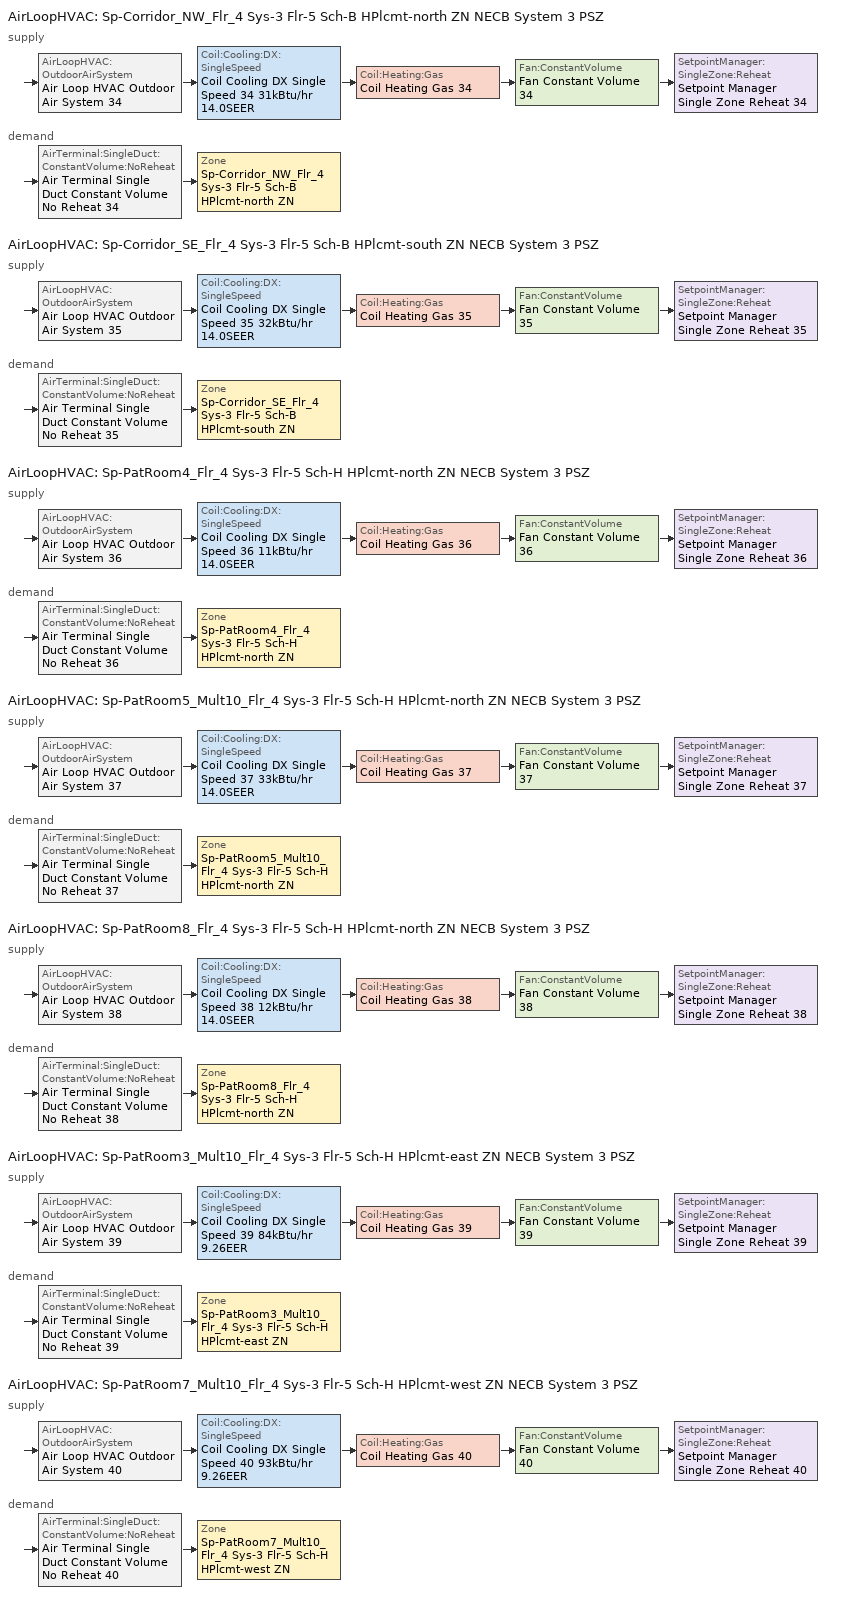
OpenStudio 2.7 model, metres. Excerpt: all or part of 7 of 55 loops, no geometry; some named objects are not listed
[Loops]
AirLoopHVAC 'Sp-Corridor_NW_Flr_4 Sys-3 Flr-5 Sch-B HPlcmt-north ZN NECB System 3 PSZ'
 supply: AirLoopHVAC:OutdoorAirSystem 'Air Loop HVAC Outdoor Air System 34' > Coil:Cooling:DX:SingleSpeed 'Coil Cooling DX Single Speed 34 31kBtu/hr 14.0SEER' > Coil:Heating:Gas 'Coil Heating Gas 34' > Fan:ConstantVolume 'Fan Constant Volume 34' > SetpointManager:SingleZone:Reheat 'Setpoint Manager Single Zone Reheat 34'
 demand: AirTerminal:SingleDuct:ConstantVolume:NoReheat 'Air Terminal Single Duct Constant Volume No Reheat 34' > Zone 'Sp-Corridor_NW_Flr_4 Sys-3 Flr-5 Sch-B HPlcmt-north ZN'
AirLoopHVAC 'Sp-Corridor_SE_Flr_4 Sys-3 Flr-5 Sch-B HPlcmt-south ZN NECB System 3 PSZ'
 supply: AirLoopHVAC:OutdoorAirSystem 'Air Loop HVAC Outdoor Air System 35' > Coil:Cooling:DX:SingleSpeed 'Coil Cooling DX Single Speed 35 32kBtu/hr 14.0SEER' > Coil:Heating:Gas 'Coil Heating Gas 35' > Fan:ConstantVolume 'Fan Constant Volume 35' > SetpointManager:SingleZone:Reheat 'Setpoint Manager Single Zone Reheat 35'
 demand: AirTerminal:SingleDuct:ConstantVolume:NoReheat 'Air Terminal Single Duct Constant Volume No Reheat 35' > Zone 'Sp-Corridor_SE_Flr_4 Sys-3 Flr-5 Sch-B HPlcmt-south ZN'
AirLoopHVAC 'Sp-PatRoom4_Flr_4 Sys-3 Flr-5 Sch-H HPlcmt-north ZN NECB System 3 PSZ'
 supply: AirLoopHVAC:OutdoorAirSystem 'Air Loop HVAC Outdoor Air System 36' > Coil:Cooling:DX:SingleSpeed 'Coil Cooling DX Single Speed 36 11kBtu/hr 14.0SEER' > Coil:Heating:Gas 'Coil Heating Gas 36' > Fan:ConstantVolume 'Fan Constant Volume 36' > SetpointManager:SingleZone:Reheat 'Setpoint Manager Single Zone Reheat 36'
 demand: AirTerminal:SingleDuct:ConstantVolume:NoReheat 'Air Terminal Single Duct Constant Volume No Reheat 36' > Zone 'Sp-PatRoom4_Flr_4 Sys-3 Flr-5 Sch-H HPlcmt-north ZN'
AirLoopHVAC 'Sp-PatRoom5_Mult10_Flr_4 Sys-3 Flr-5 Sch-H HPlcmt-north ZN NECB System 3 PSZ'
 supply: AirLoopHVAC:OutdoorAirSystem 'Air Loop HVAC Outdoor Air System 37' > Coil:Cooling:DX:SingleSpeed 'Coil Cooling DX Single Speed 37 33kBtu/hr 14.0SEER' > Coil:Heating:Gas 'Coil Heating Gas 37' > Fan:ConstantVolume 'Fan Constant Volume 37' > SetpointManager:SingleZone:Reheat 'Setpoint Manager Single Zone Reheat 37'
 demand: AirTerminal:SingleDuct:ConstantVolume:NoReheat 'Air Terminal Single Duct Constant Volume No Reheat 37' > Zone 'Sp-PatRoom5_Mult10_Flr_4 Sys-3 Flr-5 Sch-H HPlcmt-north ZN'
AirLoopHVAC 'Sp-PatRoom8_Flr_4 Sys-3 Flr-5 Sch-H HPlcmt-north ZN NECB System 3 PSZ'
 supply: AirLoopHVAC:OutdoorAirSystem 'Air Loop HVAC Outdoor Air System 38' > Coil:Cooling:DX:SingleSpeed 'Coil Cooling DX Single Speed 38 12kBtu/hr 14.0SEER' > Coil:Heating:Gas 'Coil Heating Gas 38' > Fan:ConstantVolume 'Fan Constant Volume 38' > SetpointManager:SingleZone:Reheat 'Setpoint Manager Single Zone Reheat 38'
 demand: AirTerminal:SingleDuct:ConstantVolume:NoReheat 'Air Terminal Single Duct Constant Volume No Reheat 38' > Zone 'Sp-PatRoom8_Flr_4 Sys-3 Flr-5 Sch-H HPlcmt-north ZN'
AirLoopHVAC 'Sp-PatRoom3_Mult10_Flr_4 Sys-3 Flr-5 Sch-H HPlcmt-east ZN NECB System 3 PSZ'
 supply: AirLoopHVAC:OutdoorAirSystem 'Air Loop HVAC Outdoor Air System 39' > Coil:Cooling:DX:SingleSpeed 'Coil Cooling DX Single Speed 39 84kBtu/hr 9.26EER' > Coil:Heating:Gas 'Coil Heating Gas 39' > Fan:ConstantVolume 'Fan Constant Volume 39' > SetpointManager:SingleZone:Reheat 'Setpoint Manager Single Zone Reheat 39'
 demand: AirTerminal:SingleDuct:ConstantVolume:NoReheat 'Air Terminal Single Duct Constant Volume No Reheat 39' > Zone 'Sp-PatRoom3_Mult10_Flr_4 Sys-3 Flr-5 Sch-H HPlcmt-east ZN'
AirLoopHVAC 'Sp-PatRoom7_Mult10_Flr_4 Sys-3 Flr-5 Sch-H HPlcmt-west ZN NECB System 3 PSZ'
 supply: AirLoopHVAC:OutdoorAirSystem 'Air Loop HVAC Outdoor Air System 40' > Coil:Cooling:DX:SingleSpeed 'Coil Cooling DX Single Speed 40 93kBtu/hr 9.26EER' > Coil:Heating:Gas 'Coil Heating Gas 40' > Fan:ConstantVolume 'Fan Constant Volume 40' > SetpointManager:SingleZone:Reheat 'Setpoint Manager Single Zone Reheat 40'
 demand: AirTerminal:SingleDuct:ConstantVolume:NoReheat 'Air Terminal Single Duct Constant Volume No Reheat 40' > Zone 'Sp-PatRoom7_Mult10_Flr_4 Sys-3 Flr-5 Sch-H HPlcmt-west ZN'
[Sizing:Zone] Zone Cooling Design Supply Air Temperature Input Method=SupplyAirTemperature; Zone Cooling Design Supply Air Temperature {C}=13; Zone Cooling Design Supply Air Temperature Difference {deltaC}=11.11; Zone Heating Design Supply Air Temperature Input Method=SupplyAirTemperature; Zone Heating Design Supply Air Temperature {C}=43; Zone Heating Design Supply Air Temperature Difference {deltaC}=11.11; Zone Cooling Design Supply Air Humidity Ratio {kg-H2O/kg-air}=0.0085; Zone Heating Design Supply Air Humidity Ratio {kg-H2O/kg-air}=0.008; Zone Heating Sizing Factor=1.3; Zone Cooling Sizing Factor=1.1; Cooling Design Air Flow Method=DesignDay; Heating Design Air Flow Method=DesignDay; Account for Dedicated Outdoor Air System=No; Dedicated Outdoor Air System Control Strategy=NeutralSupplyAir; Dedicated Outdoor Air Low Setpoint Temperature for Design {C}=autosize; Dedicated Outdoor Air High Setpoint Temperature for Design {C}=autosize
Sp-Corridor_NW_Flr_4 Sys-3 Flr-5 Sch-B HPlcmt-north ZN; Sp-Corridor_SE_Flr_4 Sys-3 Flr-5 Sch-B HPlcmt-south ZN; Sp-PatRoom4_Flr_4 Sys-3 Flr-5 Sch-H HPlcmt-north ZN; Sp-PatRoom5_Mult10_Flr_4 Sys-3 Flr-5 Sch-H HPlcmt-north ZN; Sp-PatRoom8_Flr_4 Sys-3 Flr-5 Sch-H HPlcmt-north ZN; Sp-PatRoom3_Mult10_Flr_4 Sys-3 Flr-5 Sch-H HPlcmt-east ZN; Sp-PatRoom7_Mult10_Flr_4 Sys-3 Flr-5 Sch-H HPlcmt-west ZN
[Zone equipment]
Sp-Corridor_NW_Flr_4 Sys-3 Flr-5 Sch-B HPlcmt-north ZN: Air Terminal Single Duct Constant Volume No Reheat 34, Zone HVAC Baseboard Convective Water 34
Sp-Corridor_SE_Flr_4 Sys-3 Flr-5 Sch-B HPlcmt-south ZN: Air Terminal Single Duct Constant Volume No Reheat 35, Zone HVAC Baseboard Convective Water 35
Sp-PatRoom4_Flr_4 Sys-3 Flr-5 Sch-H HPlcmt-north ZN: Air Terminal Single Duct Constant Volume No Reheat 36, Zone HVAC Baseboard Convective Water 36
Sp-PatRoom5_Mult10_Flr_4 Sys-3 Flr-5 Sch-H HPlcmt-north ZN: Air Terminal Single Duct Constant Volume No Reheat 37, Zone HVAC Baseboard Convective Water 37
Sp-PatRoom8_Flr_4 Sys-3 Flr-5 Sch-H HPlcmt-north ZN: Air Terminal Single Duct Constant Volume No Reheat 38, Zone HVAC Baseboard Convective Water 38
Sp-PatRoom3_Mult10_Flr_4 Sys-3 Flr-5 Sch-H HPlcmt-east ZN: Air Terminal Single Duct Constant Volume No Reheat 39, Zone HVAC Baseboard Convective Water 39
Sp-PatRoom7_Mult10_Flr_4 Sys-3 Flr-5 Sch-H HPlcmt-west ZN: Air Terminal Single Duct Constant Volume No Reheat 40, Zone HVAC Baseboard Convective Water 40
[AirLoopHVAC] Design Supply Air Flow Rate {m3/s}=AutoSize
Name | Availability Schedule
Sp-Corridor_NW_Flr_4 Sys-3 Flr-5 Sch-B HPlcmt-north ZN NECB System 3 PSZ | Sp-Corridor_NW_Flr_4 Sys-3 Flr-5 Sch-B HPlcmt-north ZN NECB System 3 PSZ Occ Sch
Sp-Corridor_SE_Flr_4 Sys-3 Flr-5 Sch-B HPlcmt-south ZN NECB System 3 PSZ | Sp-Corridor_SE_Flr_4 Sys-3 Flr-5 Sch-B HPlcmt-south ZN NECB System 3 PSZ Occ Sch
Sp-PatRoom4_Flr_4 Sys-3 Flr-5 Sch-H HPlcmt-north ZN NECB System 3 PSZ | Sp-PatRoom4_Flr_4 Sys-3 Flr-5 Sch-H HPlcmt-north ZN NECB System 3 PSZ Occ Sch
Sp-PatRoom5_Mult10_Flr_4 Sys-3 Flr-5 Sch-H HPlcmt-north ZN NECB System 3 PSZ | Sp-PatRoom5_Mult10_Flr_4 Sys-3 Flr-5 Sch-H HPlcmt-north ZN NECB System 3 PSZ Occ Sch
Sp-PatRoom8_Flr_4 Sys-3 Flr-5 Sch-H HPlcmt-north ZN NECB System 3 PSZ | Sp-PatRoom8_Flr_4 Sys-3 Flr-5 Sch-H HPlcmt-north ZN NECB System 3 PSZ Occ Sch
Sp-PatRoom3_Mult10_Flr_4 Sys-3 Flr-5 Sch-H HPlcmt-east ZN NECB System 3 PSZ | Sp-PatRoom3_Mult10_Flr_4 Sys-3 Flr-5 Sch-H HPlcmt-east ZN NECB System 3 PSZ Occ Sch
Sp-PatRoom7_Mult10_Flr_4 Sys-3 Flr-5 Sch-H HPlcmt-west ZN NECB System 3 PSZ | Sp-PatRoom7_Mult10_Flr_4 Sys-3 Flr-5 Sch-H HPlcmt-west ZN NECB System 3 PSZ Occ Sch
[Sizing:System] Type of Load to Size On=Sensible; Design Outdoor Air Flow Rate {m3/s}=Autosize; Central Heating Maximum System Air Flow Ratio=1; Preheat Design Temperature {C}=7; Preheat Design Humidity Ratio {kg-H2O/kg-Air}=0.008; Precool Design Temperature {C}=13; Precool Design Humidity Ratio {kg-H2O/kg-Air}=0.008; Central Cooling Design Supply Air Temperature {C}=13; Central Heating Design Supply Air Temperature {C}=43; Sizing Option=NonCoincident; 100% Outdoor Air in Cooling=No; 100% Outdoor Air in Heating=No; Central Cooling Design Supply Air Humidity Ratio {kg-H2O/kg-Air}=0.0085; Central Heating Design Supply Air Humidity Ratio {kg-H2O/kg-Air}=0.008; Cooling Design Air Flow Method=DesignDay; Cooling Design Air Flow Rate {m3/s}=0; Heating Design Air Flow Method=DesignDay; Heating Design Air Flow Rate {m3/s}=0; System Outdoor Air Method=ZoneSum; Zone Maximum Outdoor Air Fraction=1; Cooling Supply Air Flow Rate Per Floor Area {m3/s-m2}=0.00996765; Cooling Fraction of Autosized Cooling Supply Air Flow Rate=1; Cooling Supply Air Flow Rate Per Unit Cooling Capacity {m3/s-W}=3.94755e-05; Heating Supply Air Flow Rate Per Floor Area {m3/s-m2}=0.00996765; Heating Fraction of Autosized Heating Supply Air Flow Rate=1; Heating Fraction of Autosized Cooling Supply Air Flow Rate=1; Heating Supply Air Flow Rate Per Unit Heating Capacity {m3/s-W}=3.15882e-05; Cooling Design Capacity Method=CoolingDesignCapacity; Cooling Design Capacity {W}=autosize; Cooling Design Capacity Per Floor Area {W/m2}=234.7; Fraction of Autosized Cooling Design Capacity=1; Heating Design Capacity Method=HeatingDesignCapacity; Heating Design Capacity {W}=autosize; Heating Design Capacity Per Floor Area {W/m2}=157; Fraction of Autosized Heating Design Capacity=1; Central Cooling Capacity Control Method=OnOff
Sp-Corridor_NW_Flr_4 Sys-3 Flr-5 Sch-B HPlcmt-north ZN NECB System 3 PSZ; Sp-Corridor_SE_Flr_4 Sys-3 Flr-5 Sch-B HPlcmt-south ZN NECB System 3 PSZ; Sp-PatRoom4_Flr_4 Sys-3 Flr-5 Sch-H HPlcmt-north ZN NECB System 3 PSZ; Sp-PatRoom5_Mult10_Flr_4 Sys-3 Flr-5 Sch-H HPlcmt-north ZN NECB System 3 PSZ; Sp-PatRoom8_Flr_4 Sys-3 Flr-5 Sch-H HPlcmt-north ZN NECB System 3 PSZ; Sp-PatRoom3_Mult10_Flr_4 Sys-3 Flr-5 Sch-H HPlcmt-east ZN NECB System 3 PSZ; Sp-PatRoom7_Mult10_Flr_4 Sys-3 Flr-5 Sch-H HPlcmt-west ZN NECB System 3 PSZ
[Fan:ConstantVolume] Availability Schedule=Always On Discrete; Fan Total Efficiency=0.39975; Pressure Rise {Pa}=640; Maximum Flow Rate {m3/s}=AutoSize; Motor Efficiency=0.615
Fan Constant Volume 34; Fan Constant Volume 35; Fan Constant Volume 36; Fan Constant Volume 37; Fan Constant Volume 38; Fan Constant Volume 39; Fan Constant Volume 40
[Coil:Heating:Gas] Availability Schedule=Always On Discrete; Gas Burner Efficiency=0.8; Nominal Capacity {W}=AutoSize; Parasitic Electric Load {W}=0; Parasitic Gas Load {W}=0
Coil Heating Gas 34; Coil Heating Gas 35; Coil Heating Gas 36; Coil Heating Gas 37; Coil Heating Gas 38; Coil Heating Gas 39; Coil Heating Gas 40
[Coil:Cooling:DX:SingleSpeed] Availability Schedule=Always On Discrete; Rated Total Cooling Capacity {W}=autosize; Rated Sensible Heat Ratio=autosize; Rated Air Flow Rate {m3/s}=autosize; Rated Evaporator Fan Power Per Volume Flow Rate {W/(m3/s)}=773.3; Total Cooling Capacity Function of Temperature Curve=DXCOOL-NECB2011-REF-CAPFT; Total Cooling Capacity Function of Flow Fraction Curve=DXCOOL-NECB2011-REF-CAPFFLOW; Energy Input Ratio Function of Temperature Curve=DXCOOL-NECB2011-REF-COOLEIRFT; Energy Input Ratio Function of Flow Fraction Curve=DXCOOL-NECB2011-REF-COOLEIRFFLOW; Part Load Fraction Correlation Curve=DXCOOL-NECB2011-REF-COOLPLFFPLR; Condenser Type=AirCooled; Evaporative Condenser Effectiveness=0; Evaporative Condenser Air Flow Rate {m3/s}=Autosize; Evaporative Condenser Pump Rated Power Consumption {W}=Autosize; Crankcase Heater Capacity {W}=0; Maximum Outdoor Dry-Bulb Temperature for Crankcase Heater Operation {C}=0; Basin Heater Capacity {W/K}=0; Basin Heater Setpoint Temperature {C}=10
Name | Rated COP {W/W}
Coil Cooling DX Single Speed 34 31kBtu/hr 14.0SEER; Coil Cooling DX Single Speed 35 32kBtu/hr 14.0SEER; Coil Cooling DX Single Speed 36 11kBtu/hr 14.0SEER; Coil Cooling DX Single Speed 37 33kBtu/hr 14.0SEER; Coil Cooling DX Single Speed 38 12kBtu/hr 14.0SEER | 4.11713
Coil Cooling DX Single Speed 39 84kBtu/hr 9.26EER; Coil Cooling DX Single Speed 40 93kBtu/hr 9.26EER | 3.21949
[Controller:OutdoorAir] Minimum Outdoor Air Flow Rate {m3/s}=0; Maximum Outdoor Air Flow Rate {m3/s}=Autosize; Economizer Control Action Type=ModulateFlow; Lockout Type=NoLockout; Minimum Limit Type=FixedMinimum; High Humidity Control=No; Heat Recovery Bypass Control Type=BypassWhenWithinEconomizerLimits
Name | Economizer Control Type | Economizer Maximum Limit Dry-Bulb Temperature {C} | Economizer Maximum Limit Enthalpy {J/kg} | Economizer Minimum Limit Dry-Bulb Temperature {C} | Minimum Outdoor Air Schedule | Controller Mechanical Ventilation
Controller Outdoor Air 34 | NoEconomizer | 28 | 64000 | -100 | Sp-Corridor_NW_Flr_4 Sys-3 Flr-5 Sch-B HPlcmt-north ZN NECB System 3 PSZ Occ Sch | Controller Mechanical Ventilation 34
Controller Outdoor Air 35 | NoEconomizer | 28 | 64000 | -100 | Sp-Corridor_SE_Flr_4 Sys-3 Flr-5 Sch-B HPlcmt-south ZN NECB System 3 PSZ Occ Sch | Controller Mechanical Ventilation 35
Controller Outdoor Air 36 | NoEconomizer | 28 | 64000 | -100 | Sp-PatRoom4_Flr_4 Sys-3 Flr-5 Sch-H HPlcmt-north ZN NECB System 3 PSZ Occ Sch | Controller Mechanical Ventilation 36
Controller Outdoor Air 37 | NoEconomizer | 28 | 64000 | -100 | Sp-PatRoom5_Mult10_Flr_4 Sys-3 Flr-5 Sch-H HPlcmt-north ZN NECB System 3 PSZ Occ Sch | Controller Mechanical Ventilation 37
Controller Outdoor Air 38 | NoEconomizer | 28 | 64000 | -100 | Sp-PatRoom8_Flr_4 Sys-3 Flr-5 Sch-H HPlcmt-north ZN NECB System 3 PSZ Occ Sch | Controller Mechanical Ventilation 38
Controller Outdoor Air 39 | DifferentialEnthalpy |  |  |  | Sp-PatRoom3_Mult10_Flr_4 Sys-3 Flr-5 Sch-H HPlcmt-east ZN NECB System 3 PSZ Occ Sch | Controller Mechanical Ventilation 39
Controller Outdoor Air 40 | DifferentialEnthalpy |  |  |  | Sp-PatRoom7_Mult10_Flr_4 Sys-3 Flr-5 Sch-H HPlcmt-west ZN NECB System 3 PSZ Occ Sch | Controller Mechanical Ventilation 40
[Controller:MechanicalVentilation] Availability Schedule=Always On Discrete; System Outdoor Air Method=ZoneSum
Controller Mechanical Ventilation 34; Controller Mechanical Ventilation 35; Controller Mechanical Ventilation 36; Controller Mechanical Ventilation 37; Controller Mechanical Ventilation 38; Controller Mechanical Ventilation 39; Controller Mechanical Ventilation 40
[AirLoopHVAC:OutdoorAirSystem]
Name | Controller
Air Loop HVAC Outdoor Air System 34 | Controller Outdoor Air 34
Air Loop HVAC Outdoor Air System 35 | Controller Outdoor Air 35
Air Loop HVAC Outdoor Air System 36 | Controller Outdoor Air 36
Air Loop HVAC Outdoor Air System 37 | Controller Outdoor Air 37
Air Loop HVAC Outdoor Air System 38 | Controller Outdoor Air 38
Air Loop HVAC Outdoor Air System 39 | Controller Outdoor Air 39
Air Loop HVAC Outdoor Air System 40 | Controller Outdoor Air 40
[SetpointManager:SingleZone:Reheat] Minimum Supply Air Temperature {C}=13; Maximum Supply Air Temperature {C}=43
Name | Control Zone
Setpoint Manager Single Zone Reheat 34 | Sp-Corridor_NW_Flr_4 Sys-3 Flr-5 Sch-B HPlcmt-north ZN
Setpoint Manager Single Zone Reheat 35 | Sp-Corridor_SE_Flr_4 Sys-3 Flr-5 Sch-B HPlcmt-south ZN
Setpoint Manager Single Zone Reheat 36 | Sp-PatRoom4_Flr_4 Sys-3 Flr-5 Sch-H HPlcmt-north ZN
Setpoint Manager Single Zone Reheat 37 | Sp-PatRoom5_Mult10_Flr_4 Sys-3 Flr-5 Sch-H HPlcmt-north ZN
Setpoint Manager Single Zone Reheat 38 | Sp-PatRoom8_Flr_4 Sys-3 Flr-5 Sch-H HPlcmt-north ZN
Setpoint Manager Single Zone Reheat 39 | Sp-PatRoom3_Mult10_Flr_4 Sys-3 Flr-5 Sch-H HPlcmt-east ZN
Setpoint Manager Single Zone Reheat 40 | Sp-PatRoom7_Mult10_Flr_4 Sys-3 Flr-5 Sch-H HPlcmt-west ZN
[AirTerminal:SingleDuct:ConstantVolume:NoReheat] Availability Schedule=Always On Discrete; Maximum Air Flow Rate {m3/s}=AutoSize
Air Terminal Single Duct Constant Volume No Reheat 34; Air Terminal Single Duct Constant Volume No Reheat 35; Air Terminal Single Duct Constant Volume No Reheat 36; Air Terminal Single Duct Constant Volume No Reheat 37; Air Terminal Single Duct Constant Volume No Reheat 38; Air Terminal Single Duct Constant Volume No Reheat 39; Air Terminal Single Duct Constant Volume No Reheat 40
[Schedule:Ruleset]
Name | Default Day Schedule | Summer Design Day Schedule | Winter Design Day Schedule
Sp-Corridor_NW_Flr_4 Sys-3 Flr-5 Sch-B HPlcmt-north ZN NECB System 3 PSZ Occ Sch | Sp-Corridor_NW_Flr_4 Sys-3 Flr-5 Sch-B HPlcmt-north ZN NECB System 3 PSZ Occ Sch Default | Sp-Corridor_NW_Flr_4 Sys-3 Flr-5 Sch-B HPlcmt-north ZN NECB System 3 PSZ Occ Sch Summer Design Day | Sp-Corridor_NW_Flr_4 Sys-3 Flr-5 Sch-B HPlcmt-north ZN NECB System 3 PSZ Occ Sch Winter Design Day
Sp-Corridor_SE_Flr_4 Sys-3 Flr-5 Sch-B HPlcmt-south ZN NECB System 3 PSZ Occ Sch | Sp-Corridor_SE_Flr_4 Sys-3 Flr-5 Sch-B HPlcmt-south ZN NECB System 3 PSZ Occ Sch Default | Sp-Corridor_SE_Flr_4 Sys-3 Flr-5 Sch-B HPlcmt-south ZN NECB System 3 PSZ Occ Sch Summer Design Day | Sp-Corridor_SE_Flr_4 Sys-3 Flr-5 Sch-B HPlcmt-south ZN NECB System 3 PSZ Occ Sch Winter Design Day
Sp-PatRoom3_Mult10_Flr_4 Sys-3 Flr-5 Sch-H HPlcmt-east ZN NECB System 3 PSZ Occ Sch | Sp-PatRoom3_Mult10_Flr_4 Sys-3 Flr-5 Sch-H HPlcmt-east ZN NECB System 3 PSZ Occ Sch Default | Sp-PatRoom3_Mult10_Flr_4 Sys-3 Flr-5 Sch-H HPlcmt-east ZN NECB System 3 PSZ Occ Sch Summer Design Day | Sp-PatRoom3_Mult10_Flr_4 Sys-3 Flr-5 Sch-H HPlcmt-east ZN NECB System 3 PSZ Occ Sch Winter Design Day
Sp-PatRoom4_Flr_4 Sys-3 Flr-5 Sch-H HPlcmt-north ZN NECB System 3 PSZ Occ Sch | Sp-PatRoom4_Flr_4 Sys-3 Flr-5 Sch-H HPlcmt-north ZN NECB System 3 PSZ Occ Sch Default | Sp-PatRoom4_Flr_4 Sys-3 Flr-5 Sch-H HPlcmt-north ZN NECB System 3 PSZ Occ Sch Summer Design Day | Sp-PatRoom4_Flr_4 Sys-3 Flr-5 Sch-H HPlcmt-north ZN NECB System 3 PSZ Occ Sch Winter Design Day
Sp-PatRoom5_Mult10_Flr_4 Sys-3 Flr-5 Sch-H HPlcmt-north ZN NECB System 3 PSZ Occ Sch | Sp-PatRoom5_Mult10_Flr_4 Sys-3 Flr-5 Sch-H HPlcmt-north ZN NECB System 3 PSZ Occ Sch Default | Sp-PatRoom5_Mult10_Flr_4 Sys-3 Flr-5 Sch-H HPlcmt-north ZN NECB System 3 PSZ Occ Sch Summer Design Day | Sp-PatRoom5_Mult10_Flr_4 Sys-3 Flr-5 Sch-H HPlcmt-north ZN NECB System 3 PSZ Occ Sch Winter Design Day
Sp-PatRoom7_Mult10_Flr_4 Sys-3 Flr-5 Sch-H HPlcmt-west ZN NECB System 3 PSZ Occ Sch | Sp-PatRoom7_Mult10_Flr_4 Sys-3 Flr-5 Sch-H HPlcmt-west ZN NECB System 3 PSZ Occ Sch Default | Sp-PatRoom7_Mult10_Flr_4 Sys-3 Flr-5 Sch-H HPlcmt-west ZN NECB System 3 PSZ Occ Sch Summer Design Day | Sp-PatRoom7_Mult10_Flr_4 Sys-3 Flr-5 Sch-H HPlcmt-west ZN NECB System 3 PSZ Occ Sch Winter Design Day
Sp-PatRoom8_Flr_4 Sys-3 Flr-5 Sch-H HPlcmt-north ZN NECB System 3 PSZ Occ Sch | Sp-PatRoom8_Flr_4 Sys-3 Flr-5 Sch-H HPlcmt-north ZN NECB System 3 PSZ Occ Sch Default | Sp-PatRoom8_Flr_4 Sys-3 Flr-5 Sch-H HPlcmt-north ZN NECB System 3 PSZ Occ Sch Summer Design Day | Sp-PatRoom8_Flr_4 Sys-3 Flr-5 Sch-H HPlcmt-north ZN NECB System 3 PSZ Occ Sch Winter Design Day
[Schedule:Day]
Sp-Corridor_NW_Flr_4 Sys-3 Flr-5 Sch-B HPlcmt-north ZN NECB System 3 PSZ Occ Sch Default; Sp-Corridor_NW_Flr_4 Sys-3 Flr-5 Sch-B HPlcmt-north ZN NECB System 3 PSZ Occ Sch Winter Design Day; Sp-Corridor_NW_Flr_4 Sys-3 Flr-5 Sch-B HPlcmt-north ZN NECB System 3 PSZ Occ Sch Summer Design Day; Sp-Corridor_SE_Flr_4 Sys-3 Flr-5 Sch-B HPlcmt-south ZN NECB System 3 PSZ Occ Sch Default; Sp-Corridor_SE_Flr_4 Sys-3 Flr-5 Sch-B HPlcmt-south ZN NECB System 3 PSZ Occ Sch Winter Design Day; Sp-Corridor_SE_Flr_4 Sys-3 Flr-5 Sch-B HPlcmt-south ZN NECB System 3 PSZ Occ Sch Summer Design Day; Sp-PatRoom3_Mult10_Flr_4 Sys-3 Flr-5 Sch-H HPlcmt-east ZN NECB System 3 PSZ Occ Sch Default; Sp-PatRoom3_Mult10_Flr_4 Sys-3 Flr-5 Sch-H HPlcmt-east ZN NECB System 3 PSZ Occ Sch Winter Design Day; Sp-PatRoom3_Mult10_Flr_4 Sys-3 Flr-5 Sch-H HPlcmt-east ZN NECB System 3 PSZ Occ Sch Summer Design Day; Sp-PatRoom3_Mult10_Flr_4 Sys-3 Flr-5 Sch-H HPlcmt-east ZN NECB System 3 PSZ Occ Sch Monday; Sp-PatRoom3_Mult10_Flr_4 Sys-3 Flr-5 Sch-H HPlcmt-east ZN NECB System 3 PSZ Occ Sch Tuesday; Sp-PatRoom3_Mult10_Flr_4 Sys-3 Flr-5 Sch-H HPlcmt-east ZN NECB System 3 PSZ Occ Sch Wednesday; Sp-PatRoom3_Mult10_Flr_4 Sys-3 Flr-5 Sch-H HPlcmt-east ZN NECB System 3 PSZ Occ Sch Thursday; Sp-PatRoom3_Mult10_Flr_4 Sys-3 Flr-5 Sch-H HPlcmt-east ZN NECB System 3 PSZ Occ Sch Friday; Sp-PatRoom3_Mult10_Flr_4 Sys-3 Flr-5 Sch-H HPlcmt-east ZN NECB System 3 PSZ Occ Sch Saturday; Sp-PatRoom3_Mult10_Flr_4 Sys-3 Flr-5 Sch-H HPlcmt-east ZN NECB System 3 PSZ Occ Sch Sunday; Sp-PatRoom4_Flr_4 Sys-3 Flr-5 Sch-H HPlcmt-north ZN NECB System 3 PSZ Occ Sch Default; Sp-PatRoom4_Flr_4 Sys-3 Flr-5 Sch-H HPlcmt-north ZN NECB System 3 PSZ Occ Sch Winter Design Day; Sp-PatRoom4_Flr_4 Sys-3 Flr-5 Sch-H HPlcmt-north ZN NECB System 3 PSZ Occ Sch Summer Design Day; Sp-PatRoom4_Flr_4 Sys-3 Flr-5 Sch-H HPlcmt-north ZN NECB System 3 PSZ Occ Sch Monday; Sp-PatRoom4_Flr_4 Sys-3 Flr-5 Sch-H HPlcmt-north ZN NECB System 3 PSZ Occ Sch Tuesday; Sp-PatRoom4_Flr_4 Sys-3 Flr-5 Sch-H HPlcmt-north ZN NECB System 3 PSZ Occ Sch Wednesday; Sp-PatRoom4_Flr_4 Sys-3 Flr-5 Sch-H HPlcmt-north ZN NECB System 3 PSZ Occ Sch Thursday; Sp-PatRoom4_Flr_4 Sys-3 Flr-5 Sch-H HPlcmt-north ZN NECB System 3 PSZ Occ Sch Friday; Sp-PatRoom4_Flr_4 Sys-3 Flr-5 Sch-H HPlcmt-north ZN NECB System 3 PSZ Occ Sch Saturday; Sp-PatRoom4_Flr_4 Sys-3 Flr-5 Sch-H HPlcmt-north ZN NECB System 3 PSZ Occ Sch Sunday; Sp-PatRoom5_Mult10_Flr_4 Sys-3 Flr-5 Sch-H HPlcmt-north ZN NECB System 3 PSZ Occ Sch Default; Sp-PatRoom5_Mult10_Flr_4 Sys-3 Flr-5 Sch-H HPlcmt-north ZN NECB System 3 PSZ Occ Sch Winter Design Day; Sp-PatRoom5_Mult10_Flr_4 Sys-3 Flr-5 Sch-H HPlcmt-north ZN NECB System 3 PSZ Occ Sch Summer Design Day; Sp-PatRoom5_Mult10_Flr_4 Sys-3 Flr-5 Sch-H HPlcmt-north ZN NECB System 3 PSZ Occ Sch Monday; Sp-PatRoom5_Mult10_Flr_4 Sys-3 Flr-5 Sch-H HPlcmt-north ZN NECB System 3 PSZ Occ Sch Tuesday; Sp-PatRoom5_Mult10_Flr_4 Sys-3 Flr-5 Sch-H HPlcmt-north ZN NECB System 3 PSZ Occ Sch Wednesday; Sp-PatRoom5_Mult10_Flr_4 Sys-3 Flr-5 Sch-H HPlcmt-north ZN NECB System 3 PSZ Occ Sch Thursday; Sp-PatRoom5_Mult10_Flr_4 Sys-3 Flr-5 Sch-H HPlcmt-north ZN NECB System 3 PSZ Occ Sch Friday; Sp-PatRoom5_Mult10_Flr_4 Sys-3 Flr-5 Sch-H HPlcmt-north ZN NECB System 3 PSZ Occ Sch Saturday; Sp-PatRoom5_Mult10_Flr_4 Sys-3 Flr-5 Sch-H HPlcmt-north ZN NECB System 3 PSZ Occ Sch Sunday; Sp-PatRoom7_Mult10_Flr_4 Sys-3 Flr-5 Sch-H HPlcmt-west ZN NECB System 3 PSZ Occ Sch Default; Sp-PatRoom7_Mult10_Flr_4 Sys-3 Flr-5 Sch-H HPlcmt-west ZN NECB System 3 PSZ Occ Sch Winter Design Day; Sp-PatRoom7_Mult10_Flr_4 Sys-3 Flr-5 Sch-H HPlcmt-west ZN NECB System 3 PSZ Occ Sch Summer Design Day; Sp-PatRoom7_Mult10_Flr_4 Sys-3 Flr-5 Sch-H HPlcmt-west ZN NECB System 3 PSZ Occ Sch Monday; Sp-PatRoom7_Mult10_Flr_4 Sys-3 Flr-5 Sch-H HPlcmt-west ZN NECB System 3 PSZ Occ Sch Tuesday; Sp-PatRoom7_Mult10_Flr_4 Sys-3 Flr-5 Sch-H HPlcmt-west ZN NECB System 3 PSZ Occ Sch Wednesday; Sp-PatRoom7_Mult10_Flr_4 Sys-3 Flr-5 Sch-H HPlcmt-west ZN NECB System 3 PSZ Occ Sch Thursday; Sp-PatRoom7_Mult10_Flr_4 Sys-3 Flr-5 Sch-H HPlcmt-west ZN NECB System 3 PSZ Occ Sch Friday; Sp-PatRoom7_Mult10_Flr_4 Sys-3 Flr-5 Sch-H HPlcmt-west ZN NECB System 3 PSZ Occ Sch Saturday; Sp-PatRoom7_Mult10_Flr_4 Sys-3 Flr-5 Sch-H HPlcmt-west ZN NECB System 3 PSZ Occ Sch Sunday; Sp-PatRoom8_Flr_4 Sys-3 Flr-5 Sch-H HPlcmt-north ZN NECB System 3 PSZ Occ Sch Default; Sp-PatRoom8_Flr_4 Sys-3 Flr-5 Sch-H HPlcmt-north ZN NECB System 3 PSZ Occ Sch Winter Design Day; Sp-PatRoom8_Flr_4 Sys-3 Flr-5 Sch-H HPlcmt-north ZN NECB System 3 PSZ Occ Sch Summer Design Day; Sp-PatRoom8_Flr_4 Sys-3 Flr-5 Sch-H HPlcmt-north ZN NECB System 3 PSZ Occ Sch Monday; Sp-PatRoom8_Flr_4 Sys-3 Flr-5 Sch-H HPlcmt-north ZN NECB System 3 PSZ Occ Sch Tuesday; Sp-PatRoom8_Flr_4 Sys-3 Flr-5 Sch-H HPlcmt-north ZN NECB System 3 PSZ Occ Sch Wednesday; Sp-PatRoom8_Flr_4 Sys-3 Flr-5 Sch-H HPlcmt-north ZN NECB System 3 PSZ Occ Sch Thursday; Sp-PatRoom8_Flr_4 Sys-3 Flr-5 Sch-H HPlcmt-north ZN NECB System 3 PSZ Occ Sch Friday; Sp-PatRoom8_Flr_4 Sys-3 Flr-5 Sch-H HPlcmt-north ZN NECB System 3 PSZ Occ Sch Saturday; Sp-PatRoom8_Flr_4 Sys-3 Flr-5 Sch-H HPlcmt-north ZN NECB System 3 PSZ Occ Sch Sunday: 24, 0, 1
Sp-Corridor_NW_Flr_4 Sys-3 Flr-5 Sch-B HPlcmt-north ZN NECB System 3 PSZ Occ Sch Monday; Sp-Corridor_NW_Flr_4 Sys-3 Flr-5 Sch-B HPlcmt-north ZN NECB System 3 PSZ Occ Sch Tuesday; Sp-Corridor_NW_Flr_4 Sys-3 Flr-5 Sch-B HPlcmt-north ZN NECB System 3 PSZ Occ Sch Wednesday; Sp-Corridor_NW_Flr_4 Sys-3 Flr-5 Sch-B HPlcmt-north ZN NECB System 3 PSZ Occ Sch Thursday; Sp-Corridor_NW_Flr_4 Sys-3 Flr-5 Sch-B HPlcmt-north ZN NECB System 3 PSZ Occ Sch Friday; Sp-Corridor_SE_Flr_4 Sys-3 Flr-5 Sch-B HPlcmt-south ZN NECB System 3 PSZ Occ Sch Monday; Sp-Corridor_SE_Flr_4 Sys-3 Flr-5 Sch-B HPlcmt-south ZN NECB System 3 PSZ Occ Sch Tuesday; Sp-Corridor_SE_Flr_4 Sys-3 Flr-5 Sch-B HPlcmt-south ZN NECB System 3 PSZ Occ Sch Wednesday; Sp-Corridor_SE_Flr_4 Sys-3 Flr-5 Sch-B HPlcmt-south ZN NECB System 3 PSZ Occ Sch Thursday; Sp-Corridor_SE_Flr_4 Sys-3 Flr-5 Sch-B HPlcmt-south ZN NECB System 3 PSZ Occ Sch Friday: 1, 0, 1, 10, 0, 0, 24, 0, 1
Sp-Corridor_NW_Flr_4 Sys-3 Flr-5 Sch-B HPlcmt-north ZN NECB System 3 PSZ Occ Sch Saturday; Sp-Corridor_SE_Flr_4 Sys-3 Flr-5 Sch-B HPlcmt-south ZN NECB System 3 PSZ Occ Sch Saturday: 2, 0, 1, 10, 0, 0, 24, 0, 1
Sp-Corridor_NW_Flr_4 Sys-3 Flr-5 Sch-B HPlcmt-north ZN NECB System 3 PSZ Occ Sch Sunday; Sp-Corridor_SE_Flr_4 Sys-3 Flr-5 Sch-B HPlcmt-south ZN NECB System 3 PSZ Occ Sch Sunday: 1, 0, 0, 2, 0, 1, 11, 0, 0, 23, 0, 1, 24, 0, 0
[Schedule:Rule] Date Specification Type=DateRange; Start Month=1; Start Day=1; End Month=12
Name | Schedule Ruleset | Rule Order | Day Schedule | Apply Monday | End Day | Apply Tuesday | Apply Wednesday | Apply Thursday | Apply Friday | Apply Saturday | Apply Sunday
Sp-Corridor_NW_Flr_4 Sys-3 Flr-5 Sch-B HPlcmt-north ZN NECB System 3 PSZ Occ Sch Monday Rule | Sp-Corridor_NW_Flr_4 Sys-3 Flr-5 Sch-B HPlcmt-north ZN NECB System 3 PSZ Occ Sch | 6 | Sp-Corridor_NW_Flr_4 Sys-3 Flr-5 Sch-B HPlcmt-north ZN NECB System 3 PSZ Occ Sch Monday | Yes | 25
Sp-Corridor_NW_Flr_4 Sys-3 Flr-5 Sch-B HPlcmt-north ZN NECB System 3 PSZ Occ Sch Tuesday Rule | Sp-Corridor_NW_Flr_4 Sys-3 Flr-5 Sch-B HPlcmt-north ZN NECB System 3 PSZ Occ Sch | 5 | Sp-Corridor_NW_Flr_4 Sys-3 Flr-5 Sch-B HPlcmt-north ZN NECB System 3 PSZ Occ Sch Tuesday |  | 26 | Yes
Sp-Corridor_NW_Flr_4 Sys-3 Flr-5 Sch-B HPlcmt-north ZN NECB System 3 PSZ Occ Sch Wednesday Rule | Sp-Corridor_NW_Flr_4 Sys-3 Flr-5 Sch-B HPlcmt-north ZN NECB System 3 PSZ Occ Sch | 4 | Sp-Corridor_NW_Flr_4 Sys-3 Flr-5 Sch-B HPlcmt-north ZN NECB System 3 PSZ Occ Sch Wednesday |  | 27 |  | Yes
Sp-Corridor_NW_Flr_4 Sys-3 Flr-5 Sch-B HPlcmt-north ZN NECB System 3 PSZ Occ Sch Thursday Rule | Sp-Corridor_NW_Flr_4 Sys-3 Flr-5 Sch-B HPlcmt-north ZN NECB System 3 PSZ Occ Sch | 3 | Sp-Corridor_NW_Flr_4 Sys-3 Flr-5 Sch-B HPlcmt-north ZN NECB System 3 PSZ Occ Sch Thursday |  | 28 |  |  | Yes
Sp-Corridor_NW_Flr_4 Sys-3 Flr-5 Sch-B HPlcmt-north ZN NECB System 3 PSZ Occ Sch Friday Rule | Sp-Corridor_NW_Flr_4 Sys-3 Flr-5 Sch-B HPlcmt-north ZN NECB System 3 PSZ Occ Sch | 2 | Sp-Corridor_NW_Flr_4 Sys-3 Flr-5 Sch-B HPlcmt-north ZN NECB System 3 PSZ Occ Sch Friday |  | 29 |  |  |  | Yes
Sp-Corridor_NW_Flr_4 Sys-3 Flr-5 Sch-B HPlcmt-north ZN NECB System 3 PSZ Occ Sch Saturday Rule | Sp-Corridor_NW_Flr_4 Sys-3 Flr-5 Sch-B HPlcmt-north ZN NECB System 3 PSZ Occ Sch | 1 | Sp-Corridor_NW_Flr_4 Sys-3 Flr-5 Sch-B HPlcmt-north ZN NECB System 3 PSZ Occ Sch Saturday |  | 30 |  |  |  |  | Yes
Sp-Corridor_NW_Flr_4 Sys-3 Flr-5 Sch-B HPlcmt-north ZN NECB System 3 PSZ Occ Sch Sunday Rule | Sp-Corridor_NW_Flr_4 Sys-3 Flr-5 Sch-B HPlcmt-north ZN NECB System 3 PSZ Occ Sch | 0 | Sp-Corridor_NW_Flr_4 Sys-3 Flr-5 Sch-B HPlcmt-north ZN NECB System 3 PSZ Occ Sch Sunday |  | 31 |  |  |  |  |  | Yes
Sp-Corridor_SE_Flr_4 Sys-3 Flr-5 Sch-B HPlcmt-south ZN NECB System 3 PSZ Occ Sch Monday Rule | Sp-Corridor_SE_Flr_4 Sys-3 Flr-5 Sch-B HPlcmt-south ZN NECB System 3 PSZ Occ Sch | 6 | Sp-Corridor_SE_Flr_4 Sys-3 Flr-5 Sch-B HPlcmt-south ZN NECB System 3 PSZ Occ Sch Monday | Yes | 25
Sp-Corridor_SE_Flr_4 Sys-3 Flr-5 Sch-B HPlcmt-south ZN NECB System 3 PSZ Occ Sch Tuesday Rule | Sp-Corridor_SE_Flr_4 Sys-3 Flr-5 Sch-B HPlcmt-south ZN NECB System 3 PSZ Occ Sch | 5 | Sp-Corridor_SE_Flr_4 Sys-3 Flr-5 Sch-B HPlcmt-south ZN NECB System 3 PSZ Occ Sch Tuesday |  | 26 | Yes
Sp-Corridor_SE_Flr_4 Sys-3 Flr-5 Sch-B HPlcmt-south ZN NECB System 3 PSZ Occ Sch Wednesday Rule | Sp-Corridor_SE_Flr_4 Sys-3 Flr-5 Sch-B HPlcmt-south ZN NECB System 3 PSZ Occ Sch | 4 | Sp-Corridor_SE_Flr_4 Sys-3 Flr-5 Sch-B HPlcmt-south ZN NECB System 3 PSZ Occ Sch Wednesday |  | 27 |  | Yes
Sp-Corridor_SE_Flr_4 Sys-3 Flr-5 Sch-B HPlcmt-south ZN NECB System 3 PSZ Occ Sch Thursday Rule | Sp-Corridor_SE_Flr_4 Sys-3 Flr-5 Sch-B HPlcmt-south ZN NECB System 3 PSZ Occ Sch | 3 | Sp-Corridor_SE_Flr_4 Sys-3 Flr-5 Sch-B HPlcmt-south ZN NECB System 3 PSZ Occ Sch Thursday |  | 28 |  |  | Yes
Sp-Corridor_SE_Flr_4 Sys-3 Flr-5 Sch-B HPlcmt-south ZN NECB System 3 PSZ Occ Sch Friday Rule | Sp-Corridor_SE_Flr_4 Sys-3 Flr-5 Sch-B HPlcmt-south ZN NECB System 3 PSZ Occ Sch | 2 | Sp-Corridor_SE_Flr_4 Sys-3 Flr-5 Sch-B HPlcmt-south ZN NECB System 3 PSZ Occ Sch Friday |  | 29 |  |  |  | Yes
Sp-Corridor_SE_Flr_4 Sys-3 Flr-5 Sch-B HPlcmt-south ZN NECB System 3 PSZ Occ Sch Saturday Rule | Sp-Corridor_SE_Flr_4 Sys-3 Flr-5 Sch-B HPlcmt-south ZN NECB System 3 PSZ Occ Sch | 1 | Sp-Corridor_SE_Flr_4 Sys-3 Flr-5 Sch-B HPlcmt-south ZN NECB System 3 PSZ Occ Sch Saturday |  | 30 |  |  |  |  | Yes
Sp-Corridor_SE_Flr_4 Sys-3 Flr-5 Sch-B HPlcmt-south ZN NECB System 3 PSZ Occ Sch Sunday Rule | Sp-Corridor_SE_Flr_4 Sys-3 Flr-5 Sch-B HPlcmt-south ZN NECB System 3 PSZ Occ Sch | 0 | Sp-Corridor_SE_Flr_4 Sys-3 Flr-5 Sch-B HPlcmt-south ZN NECB System 3 PSZ Occ Sch Sunday |  | 31 |  |  |  |  |  | Yes
Sp-PatRoom3_Mult10_Flr_4 Sys-3 Flr-5 Sch-H HPlcmt-east ZN NECB System 3 PSZ Occ Sch Monday Rule | Sp-PatRoom3_Mult10_Flr_4 Sys-3 Flr-5 Sch-H HPlcmt-east ZN NECB System 3 PSZ Occ Sch | 6 | Sp-PatRoom3_Mult10_Flr_4 Sys-3 Flr-5 Sch-H HPlcmt-east ZN NECB System 3 PSZ Occ Sch Monday | Yes | 25
Sp-PatRoom3_Mult10_Flr_4 Sys-3 Flr-5 Sch-H HPlcmt-east ZN NECB System 3 PSZ Occ Sch Tuesday Rule | Sp-PatRoom3_Mult10_Flr_4 Sys-3 Flr-5 Sch-H HPlcmt-east ZN NECB System 3 PSZ Occ Sch | 5 | Sp-PatRoom3_Mult10_Flr_4 Sys-3 Flr-5 Sch-H HPlcmt-east ZN NECB System 3 PSZ Occ Sch Tuesday |  | 26 | Yes
Sp-PatRoom3_Mult10_Flr_4 Sys-3 Flr-5 Sch-H HPlcmt-east ZN NECB System 3 PSZ Occ Sch Wednesday Rule | Sp-PatRoom3_Mult10_Flr_4 Sys-3 Flr-5 Sch-H HPlcmt-east ZN NECB System 3 PSZ Occ Sch | 4 | Sp-PatRoom3_Mult10_Flr_4 Sys-3 Flr-5 Sch-H HPlcmt-east ZN NECB System 3 PSZ Occ Sch Wednesday |  | 27 |  | Yes
Sp-PatRoom3_Mult10_Flr_4 Sys-3 Flr-5 Sch-H HPlcmt-east ZN NECB System 3 PSZ Occ Sch Thursday Rule | Sp-PatRoom3_Mult10_Flr_4 Sys-3 Flr-5 Sch-H HPlcmt-east ZN NECB System 3 PSZ Occ Sch | 3 | Sp-PatRoom3_Mult10_Flr_4 Sys-3 Flr-5 Sch-H HPlcmt-east ZN NECB System 3 PSZ Occ Sch Thursday |  | 28 |  |  | Yes
Sp-PatRoom3_Mult10_Flr_4 Sys-3 Flr-5 Sch-H HPlcmt-east ZN NECB System 3 PSZ Occ Sch Friday Rule | Sp-PatRoom3_Mult10_Flr_4 Sys-3 Flr-5 Sch-H HPlcmt-east ZN NECB System 3 PSZ Occ Sch | 2 | Sp-PatRoom3_Mult10_Flr_4 Sys-3 Flr-5 Sch-H HPlcmt-east ZN NECB System 3 PSZ Occ Sch Friday |  | 29 |  |  |  | Yes
Sp-PatRoom3_Mult10_Flr_4 Sys-3 Flr-5 Sch-H HPlcmt-east ZN NECB System 3 PSZ Occ Sch Saturday Rule | Sp-PatRoom3_Mult10_Flr_4 Sys-3 Flr-5 Sch-H HPlcmt-east ZN NECB System 3 PSZ Occ Sch | 1 | Sp-PatRoom3_Mult10_Flr_4 Sys-3 Flr-5 Sch-H HPlcmt-east ZN NECB System 3 PSZ Occ Sch Saturday |  | 30 |  |  |  |  | Yes
Sp-PatRoom3_Mult10_Flr_4 Sys-3 Flr-5 Sch-H HPlcmt-east ZN NECB System 3 PSZ Occ Sch Sunday Rule | Sp-PatRoom3_Mult10_Flr_4 Sys-3 Flr-5 Sch-H HPlcmt-east ZN NECB System 3 PSZ Occ Sch | 0 | Sp-PatRoom3_Mult10_Flr_4 Sys-3 Flr-5 Sch-H HPlcmt-east ZN NECB System 3 PSZ Occ Sch Sunday |  | 31 |  |  |  |  |  | Yes
Sp-PatRoom4_Flr_4 Sys-3 Flr-5 Sch-H HPlcmt-north ZN NECB System 3 PSZ Occ Sch Monday Rule | Sp-PatRoom4_Flr_4 Sys-3 Flr-5 Sch-H HPlcmt-north ZN NECB System 3 PSZ Occ Sch | 6 | Sp-PatRoom4_Flr_4 Sys-3 Flr-5 Sch-H HPlcmt-north ZN NECB System 3 PSZ Occ Sch Monday | Yes | 25
Sp-PatRoom4_Flr_4 Sys-3 Flr-5 Sch-H HPlcmt-north ZN NECB System 3 PSZ Occ Sch Tuesday Rule | Sp-PatRoom4_Flr_4 Sys-3 Flr-5 Sch-H HPlcmt-north ZN NECB System 3 PSZ Occ Sch | 5 | Sp-PatRoom4_Flr_4 Sys-3 Flr-5 Sch-H HPlcmt-north ZN NECB System 3 PSZ Occ Sch Tuesday |  | 26 | Yes
Sp-PatRoom4_Flr_4 Sys-3 Flr-5 Sch-H HPlcmt-north ZN NECB System 3 PSZ Occ Sch Wednesday Rule | Sp-PatRoom4_Flr_4 Sys-3 Flr-5 Sch-H HPlcmt-north ZN NECB System 3 PSZ Occ Sch | 4 | Sp-PatRoom4_Flr_4 Sys-3 Flr-5 Sch-H HPlcmt-north ZN NECB System 3 PSZ Occ Sch Wednesday |  | 27 |  | Yes
Sp-PatRoom4_Flr_4 Sys-3 Flr-5 Sch-H HPlcmt-north ZN NECB System 3 PSZ Occ Sch Thursday Rule | Sp-PatRoom4_Flr_4 Sys-3 Flr-5 Sch-H HPlcmt-north ZN NECB System 3 PSZ Occ Sch | 3 | Sp-PatRoom4_Flr_4 Sys-3 Flr-5 Sch-H HPlcmt-north ZN NECB System 3 PSZ Occ Sch Thursday |  | 28 |  |  | Yes
Sp-PatRoom4_Flr_4 Sys-3 Flr-5 Sch-H HPlcmt-north ZN NECB System 3 PSZ Occ Sch Friday Rule | Sp-PatRoom4_Flr_4 Sys-3 Flr-5 Sch-H HPlcmt-north ZN NECB System 3 PSZ Occ Sch | 2 | Sp-PatRoom4_Flr_4 Sys-3 Flr-5 Sch-H HPlcmt-north ZN NECB System 3 PSZ Occ Sch Friday |  | 29 |  |  |  | Yes
Sp-PatRoom4_Flr_4 Sys-3 Flr-5 Sch-H HPlcmt-north ZN NECB System 3 PSZ Occ Sch Saturday Rule | Sp-PatRoom4_Flr_4 Sys-3 Flr-5 Sch-H HPlcmt-north ZN NECB System 3 PSZ Occ Sch | 1 | Sp-PatRoom4_Flr_4 Sys-3 Flr-5 Sch-H HPlcmt-north ZN NECB System 3 PSZ Occ Sch Saturday |  | 30 |  |  |  |  | Yes
Sp-PatRoom4_Flr_4 Sys-3 Flr-5 Sch-H HPlcmt-north ZN NECB System 3 PSZ Occ Sch Sunday Rule | Sp-PatRoom4_Flr_4 Sys-3 Flr-5 Sch-H HPlcmt-north ZN NECB System 3 PSZ Occ Sch | 0 | Sp-PatRoom4_Flr_4 Sys-3 Flr-5 Sch-H HPlcmt-north ZN NECB System 3 PSZ Occ Sch Sunday |  | 31 |  |  |  |  |  | Yes
Sp-PatRoom5_Mult10_Flr_4 Sys-3 Flr-5 Sch-H HPlcmt-north ZN NECB System 3 PSZ Occ Sch Monday Rule | Sp-PatRoom5_Mult10_Flr_4 Sys-3 Flr-5 Sch-H HPlcmt-north ZN NECB System 3 PSZ Occ Sch | 6 | Sp-PatRoom5_Mult10_Flr_4 Sys-3 Flr-5 Sch-H HPlcmt-north ZN NECB System 3 PSZ Occ Sch Monday | Yes | 25
Sp-PatRoom5_Mult10_Flr_4 Sys-3 Flr-5 Sch-H HPlcmt-north ZN NECB System 3 PSZ Occ Sch Tuesday Rule | Sp-PatRoom5_Mult10_Flr_4 Sys-3 Flr-5 Sch-H HPlcmt-north ZN NECB System 3 PSZ Occ Sch | 5 | Sp-PatRoom5_Mult10_Flr_4 Sys-3 Flr-5 Sch-H HPlcmt-north ZN NECB System 3 PSZ Occ Sch Tuesday |  | 26 | Yes
Sp-PatRoom5_Mult10_Flr_4 Sys-3 Flr-5 Sch-H HPlcmt-north ZN NECB System 3 PSZ Occ Sch Wednesday Rule | Sp-PatRoom5_Mult10_Flr_4 Sys-3 Flr-5 Sch-H HPlcmt-north ZN NECB System 3 PSZ Occ Sch | 4 | Sp-PatRoom5_Mult10_Flr_4 Sys-3 Flr-5 Sch-H HPlcmt-north ZN NECB System 3 PSZ Occ Sch Wednesday |  | 27 |  | Yes
Sp-PatRoom5_Mult10_Flr_4 Sys-3 Flr-5 Sch-H HPlcmt-north ZN NECB System 3 PSZ Occ Sch Thursday Rule | Sp-PatRoom5_Mult10_Flr_4 Sys-3 Flr-5 Sch-H HPlcmt-north ZN NECB System 3 PSZ Occ Sch | 3 | Sp-PatRoom5_Mult10_Flr_4 Sys-3 Flr-5 Sch-H HPlcmt-north ZN NECB System 3 PSZ Occ Sch Thursday |  | 28 |  |  | Yes
Sp-PatRoom5_Mult10_Flr_4 Sys-3 Flr-5 Sch-H HPlcmt-north ZN NECB System 3 PSZ Occ Sch Friday Rule | Sp-PatRoom5_Mult10_Flr_4 Sys-3 Flr-5 Sch-H HPlcmt-north ZN NECB System 3 PSZ Occ Sch | 2 | Sp-PatRoom5_Mult10_Flr_4 Sys-3 Flr-5 Sch-H HPlcmt-north ZN NECB System 3 PSZ Occ Sch Friday |  | 29 |  |  |  | Yes
Sp-PatRoom5_Mult10_Flr_4 Sys-3 Flr-5 Sch-H HPlcmt-north ZN NECB System 3 PSZ Occ Sch Saturday Rule | Sp-PatRoom5_Mult10_Flr_4 Sys-3 Flr-5 Sch-H HPlcmt-north ZN NECB System 3 PSZ Occ Sch | 1 | Sp-PatRoom5_Mult10_Flr_4 Sys-3 Flr-5 Sch-H HPlcmt-north ZN NECB System 3 PSZ Occ Sch Saturday |  | 30 |  |  |  |  | Yes
Sp-PatRoom5_Mult10_Flr_4 Sys-3 Flr-5 Sch-H HPlcmt-north ZN NECB System 3 PSZ Occ Sch Sunday Rule | Sp-PatRoom5_Mult10_Flr_4 Sys-3 Flr-5 Sch-H HPlcmt-north ZN NECB System 3 PSZ Occ Sch | 0 | Sp-PatRoom5_Mult10_Flr_4 Sys-3 Flr-5 Sch-H HPlcmt-north ZN NECB System 3 PSZ Occ Sch Sunday |  | 31 |  |  |  |  |  | Yes
Sp-PatRoom7_Mult10_Flr_4 Sys-3 Flr-5 Sch-H HPlcmt-west ZN NECB System 3 PSZ Occ Sch Monday Rule | Sp-PatRoom7_Mult10_Flr_4 Sys-3 Flr-5 Sch-H HPlcmt-west ZN NECB System 3 PSZ Occ Sch | 6 | Sp-PatRoom7_Mult10_Flr_4 Sys-3 Flr-5 Sch-H HPlcmt-west ZN NECB System 3 PSZ Occ Sch Monday | Yes | 25
Sp-PatRoom7_Mult10_Flr_4 Sys-3 Flr-5 Sch-H HPlcmt-west ZN NECB System 3 PSZ Occ Sch Tuesday Rule | Sp-PatRoom7_Mult10_Flr_4 Sys-3 Flr-5 Sch-H HPlcmt-west ZN NECB System 3 PSZ Occ Sch | 5 | Sp-PatRoom7_Mult10_Flr_4 Sys-3 Flr-5 Sch-H HPlcmt-west ZN NECB System 3 PSZ Occ Sch Tuesday |  | 26 | Yes
Sp-PatRoom7_Mult10_Flr_4 Sys-3 Flr-5 Sch-H HPlcmt-west ZN NECB System 3 PSZ Occ Sch Wednesday Rule | Sp-PatRoom7_Mult10_Flr_4 Sys-3 Flr-5 Sch-H HPlcmt-west ZN NECB System 3 PSZ Occ Sch | 4 | Sp-PatRoom7_Mult10_Flr_4 Sys-3 Flr-5 Sch-H HPlcmt-west ZN NECB System 3 PSZ Occ Sch Wednesday |  | 27 |  | Yes
Sp-PatRoom7_Mult10_Flr_4 Sys-3 Flr-5 Sch-H HPlcmt-west ZN NECB System 3 PSZ Occ Sch Thursday Rule | Sp-PatRoom7_Mult10_Flr_4 Sys-3 Flr-5 Sch-H HPlcmt-west ZN NECB System 3 PSZ Occ Sch | 3 | Sp-PatRoom7_Mult10_Flr_4 Sys-3 Flr-5 Sch-H HPlcmt-west ZN NECB System 3 PSZ Occ Sch Thursday |  | 28 |  |  | Yes
Sp-PatRoom7_Mult10_Flr_4 Sys-3 Flr-5 Sch-H HPlcmt-west ZN NECB System 3 PSZ Occ Sch Friday Rule | Sp-PatRoom7_Mult10_Flr_4 Sys-3 Flr-5 Sch-H HPlcmt-west ZN NECB System 3 PSZ Occ Sch | 2 | Sp-PatRoom7_Mult10_Flr_4 Sys-3 Flr-5 Sch-H HPlcmt-west ZN NECB System 3 PSZ Occ Sch Friday |  | 29 |  |  |  | Yes
Sp-PatRoom7_Mult10_Flr_4 Sys-3 Flr-5 Sch-H HPlcmt-west ZN NECB System 3 PSZ Occ Sch Saturday Rule | Sp-PatRoom7_Mult10_Flr_4 Sys-3 Flr-5 Sch-H HPlcmt-west ZN NECB System 3 PSZ Occ Sch | 1 | Sp-PatRoom7_Mult10_Flr_4 Sys-3 Flr-5 Sch-H HPlcmt-west ZN NECB System 3 PSZ Occ Sch Saturday |  | 30 |  |  |  |  | Yes
Sp-PatRoom7_Mult10_Flr_4 Sys-3 Flr-5 Sch-H HPlcmt-west ZN NECB System 3 PSZ Occ Sch Sunday Rule | Sp-PatRoom7_Mult10_Flr_4 Sys-3 Flr-5 Sch-H HPlcmt-west ZN NECB System 3 PSZ Occ Sch | 0 | Sp-PatRoom7_Mult10_Flr_4 Sys-3 Flr-5 Sch-H HPlcmt-west ZN NECB System 3 PSZ Occ Sch Sunday |  | 31 |  |  |  |  |  | Yes
Sp-PatRoom8_Flr_4 Sys-3 Flr-5 Sch-H HPlcmt-north ZN NECB System 3 PSZ Occ Sch Monday Rule | Sp-PatRoom8_Flr_4 Sys-3 Flr-5 Sch-H HPlcmt-north ZN NECB System 3 PSZ Occ Sch | 6 | Sp-PatRoom8_Flr_4 Sys-3 Flr-5 Sch-H HPlcmt-north ZN NECB System 3 PSZ Occ Sch Monday | Yes | 25
Sp-PatRoom8_Flr_4 Sys-3 Flr-5 Sch-H HPlcmt-north ZN NECB System 3 PSZ Occ Sch Tuesday Rule | Sp-PatRoom8_Flr_4 Sys-3 Flr-5 Sch-H HPlcmt-north ZN NECB System 3 PSZ Occ Sch | 5 | Sp-PatRoom8_Flr_4 Sys-3 Flr-5 Sch-H HPlcmt-north ZN NECB System 3 PSZ Occ Sch Tuesday |  | 26 | Yes
Sp-PatRoom8_Flr_4 Sys-3 Flr-5 Sch-H HPlcmt-north ZN NECB System 3 PSZ Occ Sch Wednesday Rule | Sp-PatRoom8_Flr_4 Sys-3 Flr-5 Sch-H HPlcmt-north ZN NECB System 3 PSZ Occ Sch | 4 | Sp-PatRoom8_Flr_4 Sys-3 Flr-5 Sch-H HPlcmt-north ZN NECB System 3 PSZ Occ Sch Wednesday |  | 27 |  | Yes
Sp-PatRoom8_Flr_4 Sys-3 Flr-5 Sch-H HPlcmt-north ZN NECB System 3 PSZ Occ Sch Thursday Rule | Sp-PatRoom8_Flr_4 Sys-3 Flr-5 Sch-H HPlcmt-north ZN NECB System 3 PSZ Occ Sch | 3 | Sp-PatRoom8_Flr_4 Sys-3 Flr-5 Sch-H HPlcmt-north ZN NECB System 3 PSZ Occ Sch Thursday |  | 28 |  |  | Yes
Sp-PatRoom8_Flr_4 Sys-3 Flr-5 Sch-H HPlcmt-north ZN NECB System 3 PSZ Occ Sch Friday Rule | Sp-PatRoom8_Flr_4 Sys-3 Flr-5 Sch-H HPlcmt-north ZN NECB System 3 PSZ Occ Sch | 2 | Sp-PatRoom8_Flr_4 Sys-3 Flr-5 Sch-H HPlcmt-north ZN NECB System 3 PSZ Occ Sch Friday |  | 29 |  |  |  | Yes
Sp-PatRoom8_Flr_4 Sys-3 Flr-5 Sch-H HPlcmt-north ZN NECB System 3 PSZ Occ Sch Saturday Rule | Sp-PatRoom8_Flr_4 Sys-3 Flr-5 Sch-H HPlcmt-north ZN NECB System 3 PSZ Occ Sch | 1 | Sp-PatRoom8_Flr_4 Sys-3 Flr-5 Sch-H HPlcmt-north ZN NECB System 3 PSZ Occ Sch Saturday |  | 30 |  |  |  |  | Yes
Sp-PatRoom8_Flr_4 Sys-3 Flr-5 Sch-H HPlcmt-north ZN NECB System 3 PSZ Occ Sch Sunday Rule | Sp-PatRoom8_Flr_4 Sys-3 Flr-5 Sch-H HPlcmt-north ZN NECB System 3 PSZ Occ Sch | 0 | Sp-PatRoom8_Flr_4 Sys-3 Flr-5 Sch-H HPlcmt-north ZN NECB System 3 PSZ Occ Sch Sunday |  | 31 |  |  |  |  |  | Yes
[Schedule:Constant]
Always On Discrete: Value=1
[Curve:Biquadratic] Minimum Value of x=13; Maximum Value of x=24; Minimum Value of y=24; Maximum Value of y=46
Name | Coefficient1 Constant | Coefficient2 x | Coefficient3 x**2 | Coefficient4 y | Coefficient5 y**2 | Coefficient6 x*y
DXCOOL-NECB2011-REF-CAPFT | 0.867905 | 0.0142459 | 0.00055436 | -0.0075575 | 3.3e-005 | -0.0001918
DXCOOL-NECB2011-REF-COOLEIRFT | 0.116936 | 0.0284933 | -0.0004112 | 0.0214108 | 0.00016103 | -0.0006791
[Curve:Quadratic] Coefficient1 Constant=1; Coefficient2 x=0; Coefficient3 x**2=0; Minimum Value of x=0; Maximum Value of x=1
DXCOOL-NECB2011-REF-CAPFFLOW; DXCOOL-NECB2011-REF-COOLEIRFFLOW
[Curve:Cubic]
DXCOOL-NECB2011-REF-COOLPLFFPLR: Coefficient1 Constant=0.0277; Coefficient2 x=4.9151; Coefficient3 x**2=-8.184; Coefficient4 x**3=4.2702; Minimum Value of x=0.7; Maximum Value of x=1
